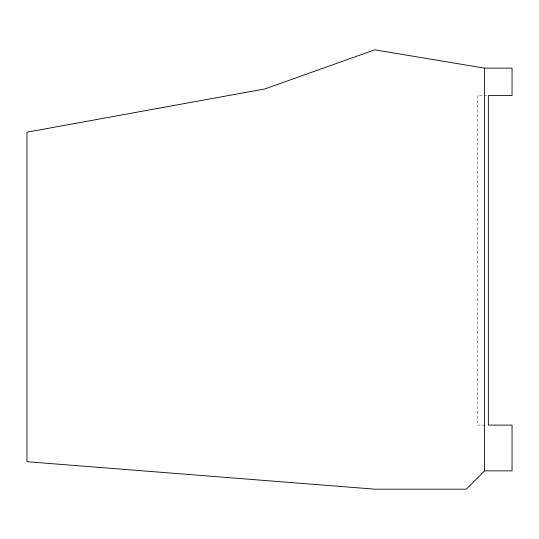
<?xml version="1.0" encoding="UTF-8"?>
<svg xmlns="http://www.w3.org/2000/svg" width="539" height="539" viewBox="0 0 539 539"><rect width="100%" height="100%" fill="white"/><g stroke="black" fill="none" stroke-linecap="round" stroke-linejoin="round"><path stroke-width="0.4" stroke-dasharray="2.69 2.02" d="M486.784 95.598L477.359 95.598L477.359 425.096L486.784 425.096"/><path stroke-width="0.81" d="M484.595 470.864L466.289 489.169L374.76 489.169L26.95 461.707L26.95 132.21L264.925 88.915L374.76 49.831L484.595 68.136L512.05 68.136L512.05 95.598L488.354 95.598L488.354 425.096L512.05 425.096L512.05 470.864L484.595 470.864L484.595 68.136"/></g></svg>
